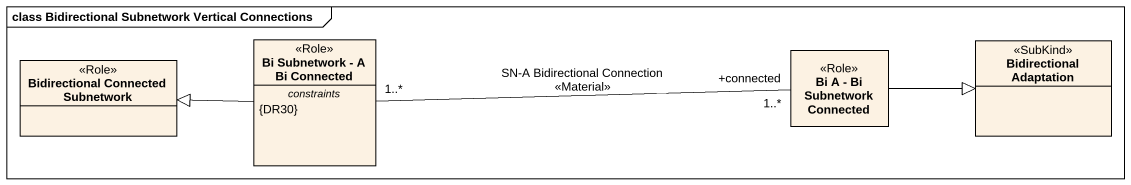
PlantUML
@startuml
mainframe class Bidirectional Subnetwork Vertical Connections
hide circle
hide empty members
class "Bi Subnetwork - A Bi Connected" as Bi_Subnetwork_A_Bi_Connected <<Role>> {
  -- constraints --
  {DR30}
}
class "Bidirectional Adaptation" as Bidirectional_Adaptation <<SubKind>>
class "Bidirectional Connected Subnetwork" as Bidirectional_Connected <<Role>>
class "Bi A - Bi Subnetwork Connected" as Bi_A_Bi_Subnetwork_Connected <<Role>>
Bi_Subnetwork_A_Bi_Connected -left-|> Bidirectional_Connected
Bi_Subnetwork_A_Bi_Connected "1..*" -right- "+connected\n1..*" Bi_A_Bi_Subnetwork_Connected : SN-A Bidirectional Connection\n<<Material>>
Bi_A_Bi_Subnetwork_Connected -right-|> Bidirectional_Adaptation
@enduml
